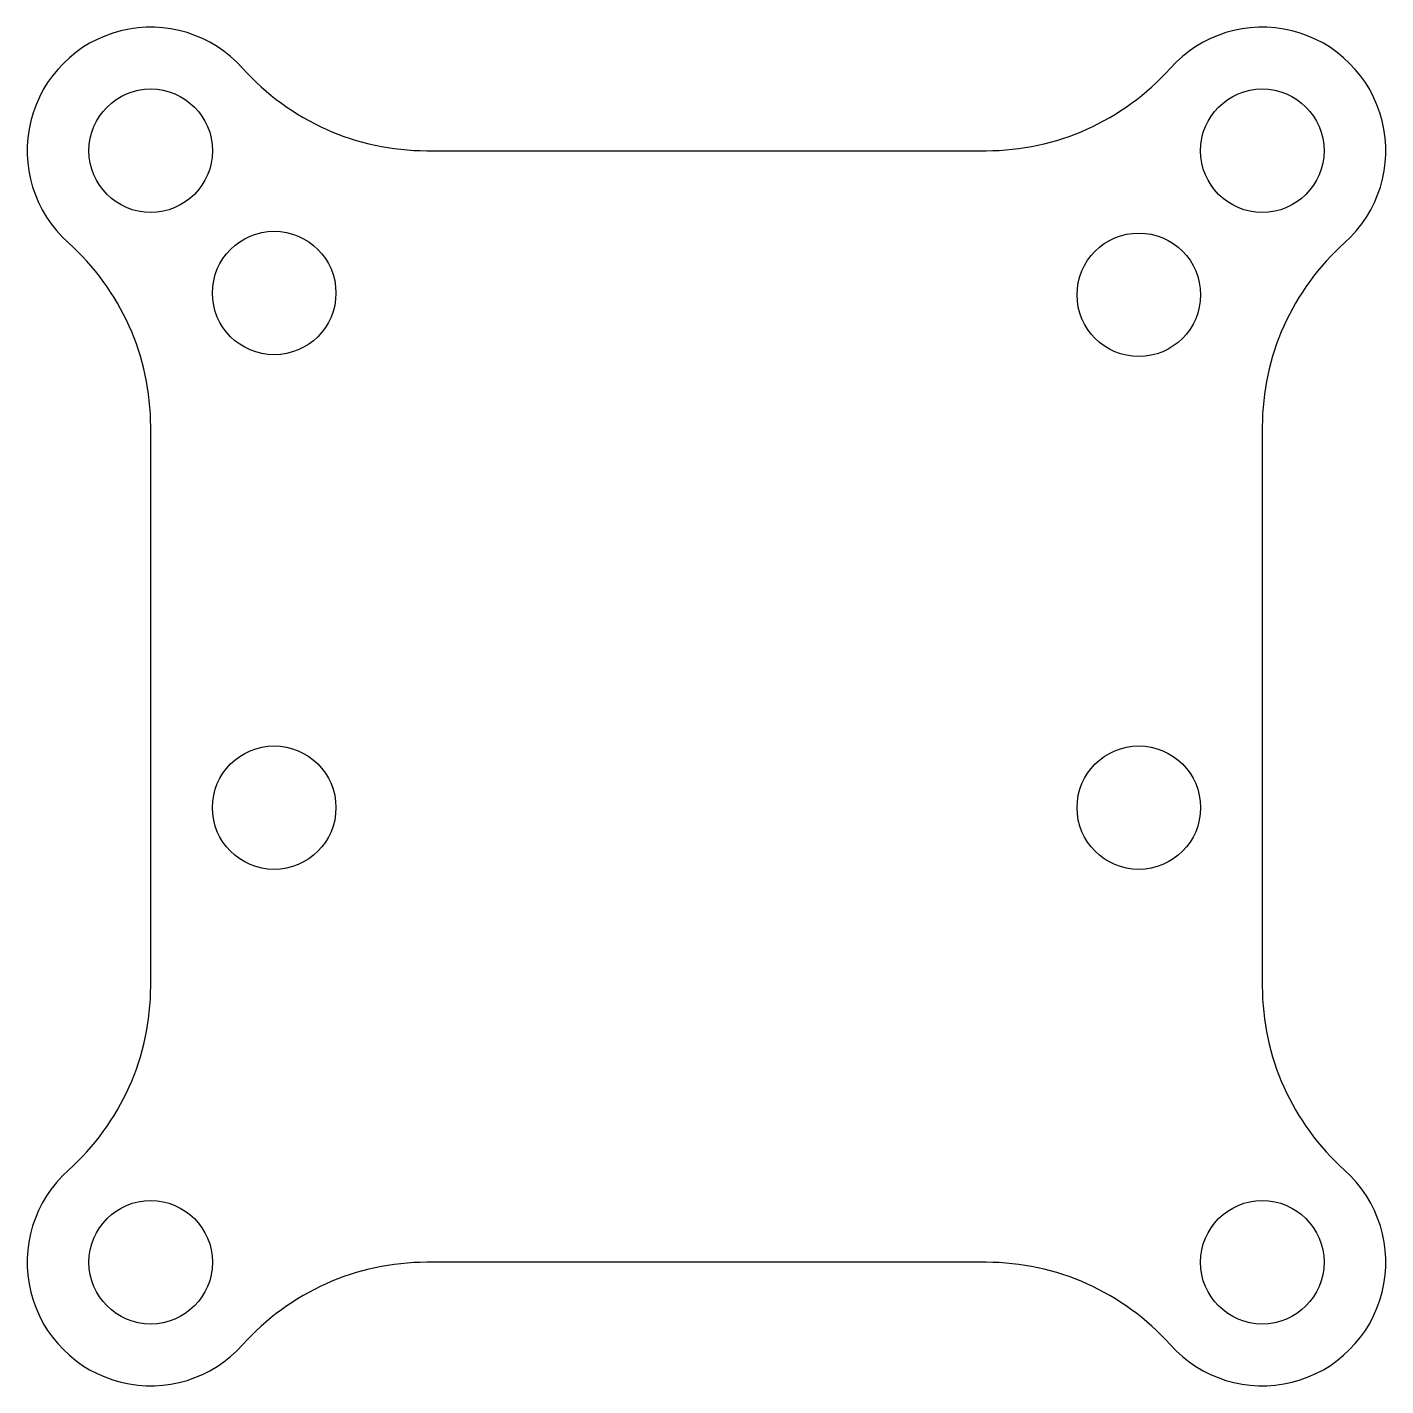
# Model space of a CAD drawing. Header units: millimetres. Extents: x 0 to 33, y 0 to 33.
import ezdxf

# ---------------------------------------------------------------- set-up
doc = ezdxf.new("R2010")
doc.units = ezdxf.units.MM
doc.layers.add('1stp', color=3, linetype='Continuous')
doc.layers.add('3stp', color=7, linetype='Continuous')

msp = doc.modelspace()

# ---------------------------------------------------------------- linework, layer by layer
at = {"layer": '1stp'}
for centre in [(3, 30), (30, 30), (6, 26.543), (27, 26.5), (6, 14.043), (27, 14.043), (3, 3), (30, 3)]:
    msp.add_circle(centre, 1.5, dxfattribs=at)
at = {"layer": '3stp'}
for p, q in [((9.708, 30), (23.292, 30)), ((3, 9.708), (3, 23.292)), ((30, 23.292), (30, 9.708)), ((23.292, 3), (9.708, 3))]:
    msp.add_line(p, q, dxfattribs=at)
for centre, radius, start, end in [((3, 30), 3, 41.8103, 228.1897), ((30, 30), 3, 311.8103, 138.1897), ((9.708, 36), 6, 221.8103, 270), ((23.292, 36), 6, 270, 318.1897), ((-3, 23.292), 6, 0, 48.1897), ((36, 23.292), 6, 131.8103, 180), ((-3, 9.708), 6, 311.8103, 0), ((36, 9.708), 6, 180, 228.1897), ((3, 3), 3, 131.8103, 318.1897), ((30, 3), 3, 221.8103, 48.1897), ((9.708, -3), 6, 90, 138.1897), ((23.292, -3), 6, 41.8103, 90)]:
    msp.add_arc(centre, radius, start, end, dxfattribs=at)

doc.saveas('drawing.dxf')
